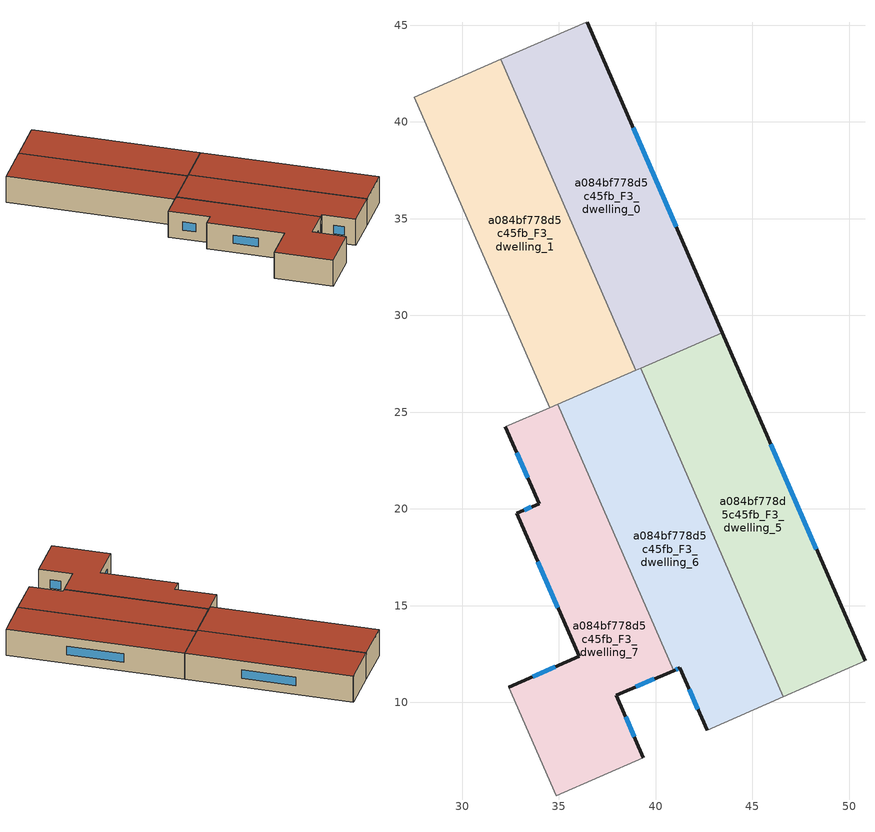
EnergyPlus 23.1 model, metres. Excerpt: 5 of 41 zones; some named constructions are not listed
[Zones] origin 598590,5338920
a084bf778d5c45fb_F3_dwelling_0
 floor to a084bf778d5c45fb_F2_dwelling_0 (EU_floor_Construction): 36.47,45.16 43.45,29.11 38.99,27.17 32.01,43.23 36.41,45.15 z9
 wall outside (EU_wall_Construction): 43.45,29.11 36.47,45.16 z9:12
 wall to a084bf778d5c45fb_F3_dwelling_1 (EU_wall_Construction): 32.01,43.23 38.99,27.17 z9:12
 wall adiabatic (EU_wall_Construction): 36.47,45.16 36.41,45.15 32.01,43.23 z9:12
 wall to a084bf778d5c45fb_F3_dwelling_5 (EU_wall_Construction): 39.23,27.28 43.45,29.11 z9:12
 wall to a084bf778d5c45fb_F3_dwelling_6 (EU_wall_Construction): 38.99,27.17 39.23,27.28 z9:12
 window (EU_Window_Construction): 41.08,34.57 38.85,39.7 z10.02:10.98
 roof outside (EU_roof_Construction): 43.45,29.11 36.47,45.16 36.41,45.15 32.01,43.23 38.99,27.17 z12
a084bf778d5c45fb_F3_dwelling_1
 floor to a084bf778d5c45fb_F2_dwelling_1 (EU_floor_Construction): 32.01,43.23 38.99,27.17 34.52,25.23 27.55,41.28 z9
 wall to a084bf778d5c45fb_F3_dwelling_2 (EU_wall_Construction): 27.55,41.28 34.52,25.23 z9:12
 wall adiabatic (EU_wall_Construction): 32.01,43.23 27.55,41.28 z9:12
 wall to a084bf778d5c45fb_F3_dwelling_6 (EU_wall_Construction): 34.95,25.42 38.99,27.17 z9:12
 wall to a084bf778d5c45fb_F3_dwelling_7 (EU_wall_Construction): 34.52,25.23 34.95,25.42 z9:12
 roof outside (EU_roof_Construction): 38.99,27.17 32.01,43.23 27.55,41.28 34.52,25.23 z12
a084bf778d5c45fb_F3_dwelling_5
 floor to a084bf778d5c45fb_F2_dwelling_5 (EU_floor_Construction): 43.45,29.11 50.83,12.15 46.61,10.29 39.23,27.28 z9
 wall outside (EU_wall_Construction): 50.83,12.15 43.45,29.11 z9:12
 wall to a084bf778d5c45fb_F3_dwelling_6 (EU_wall_Construction): 39.23,27.28 46.61,10.29 z9:12
 wall adiabatic (EU_wall_Construction): 46.61,10.29 50.83,12.15 z9:12
 window (EU_Window_Construction): 48.32,17.92 45.96,23.34 z10.02:10.98
 roof outside (EU_roof_Construction): 50.83,12.15 43.45,29.11 39.23,27.28 46.61,10.29 z12
a084bf778d5c45fb_F3_dwelling_6
 floor to a084bf778d5c45fb_F2_dwelling_6 (EU_floor_Construction): 39.23,27.28 46.61,10.29 42.67,8.56 41.27,11.79 40.94,11.65 34.95,25.42 z9
 wall outside (EU_wall_Construction): 40.94,11.65 41.27,11.79 42.67,8.56 z9:12
 wall to a084bf778d5c45fb_F3_dwelling_7 (EU_wall_Construction): 34.95,25.42 40.94,11.65 z9:12
 wall adiabatic (EU_wall_Construction): 42.67,8.56 46.61,10.29 z9:12
 window (EU_Window_Construction): 41.74,10.69 42.19,9.66 / 41.05,11.7 41.15,11.74 z10.02:10.98
 roof outside (EU_roof_Construction): 46.61,10.29 39.23,27.28 34.95,25.42 40.94,11.65 41.27,11.79 42.67,8.56 z12
a084bf778d5c45fb_F3_dwelling_7
 floor to a084bf778d5c45fb_F2_dwelling_7 (EU_floor_Construction): 34.95,25.42 40.94,11.65 37.98,10.37 39.38,7.13 34.86,5.17 32.42,10.79 36.06,12.38 32.83,19.77 33.98,20.27 32.25,24.24 z9
 wall outside (EU_wall_Construction): 32.25,24.24 33.98,20.27 32.83,19.77 36.06,12.38 32.42,10.79 / 39.38,7.13 37.98,10.37 40.94,11.65 z9:12
 wall adiabatic (EU_wall_Construction): 34.86,5.17 39.38,7.13 z9:12
 wall to a084bf778d5c45fb_F3_dwelling_8 (EU_wall_Construction): 32.42,10.79 34.86,5.17 z9:12
 wall to a084bf778d5c45fb_F3_dwelling_2 (EU_wall_Construction): 34.52,25.23 32.25,24.24 z9:12
 window (EU_Window_Construction): 32.84,22.89 33.39,21.62 / 38.99,10.8 39.93,11.21 / 38.9,8.23 38.45,9.26 / 34.82,11.84 33.66,11.33 / 33.93,17.26 34.96,14.9 / 33.59,20.1 33.22,19.94 z10.02:10.98
 roof outside (EU_roof_Construction): 39.38,7.13 37.98,10.37 40.94,11.65 34.95,25.42 32.25,24.24 33.98,20.27 32.83,19.77 36.06,12.38 32.42,10.79 34.86,5.17 z12
[SCHEDULE:FILE] Column Number=1; Rows to Skip at Top=0; Number of Hours of Data=8760; Column Separator=Comma; Interpolate to Timestep=No; Minutes per Item=60; Adjust Schedule for Daylight Savings=Yes
Name | File
EU_Step8_GainSchedule_a084bf778d5c45fb_F1_dwelling_2_f000 | ../../schedules/a084bf778d5c45fb/a084bf778d5c45fb_F1_dwelling_2_f000_gain.csv
EU_Step8_GainSchedule_a084bf778d5c45fb_F1_dwelling_3_f000 | ../../schedules/a084bf778d5c45fb/a084bf778d5c45fb_F1_dwelling_3_f000_gain.csv
EU_Step8_GainSchedule_a084bf778d5c45fb_F1_dwelling_4_f000 | ../../schedules/a084bf778d5c45fb/a084bf778d5c45fb_F1_dwelling_4_f000_gain.csv
EU_Step8_GainSchedule_a084bf778d5c45fb_F1_dwelling_5_f000 | ../../schedules/a084bf778d5c45fb/a084bf778d5c45fb_F1_dwelling_5_f000_gain.csv
EU_Step8_GainSchedule_a084bf778d5c45fb_F1_dwelling_6_f000 | ../../schedules/a084bf778d5c45fb/a084bf778d5c45fb_F1_dwelling_6_f000_gain.csv
EU_Step8_GainSchedule_a084bf778d5c45fb_F1_dwelling_7_f000 | ../../schedules/a084bf778d5c45fb/a084bf778d5c45fb_F1_dwelling_7_f000_gain.csv
EU_Step8_GainSchedule_a084bf778d5c45fb_F1_dwelling_8_f000 | ../../schedules/a084bf778d5c45fb/a084bf778d5c45fb_F1_dwelling_8_f000_gain.csv
EU_Step8_GainSchedule_a084bf778d5c45fb_F1_dwelling_9_f000 | ../../schedules/a084bf778d5c45fb/a084bf778d5c45fb_F1_dwelling_9_f000_gain.csv
EU_Step8_GainSchedule_a084bf778d5c45fb_F2_dwelling_0_f000 | ../../schedules/a084bf778d5c45fb/a084bf778d5c45fb_F2_dwelling_0_f000_gain.csv
EU_Step8_GainSchedule_a084bf778d5c45fb_F2_dwelling_1_f000 | ../../schedules/a084bf778d5c45fb/a084bf778d5c45fb_F2_dwelling_1_f000_gain.csv
EU_Step8_GainSchedule_a084bf778d5c45fb_F2_dwelling_2_f000 | ../../schedules/a084bf778d5c45fb/a084bf778d5c45fb_F2_dwelling_2_f000_gain.csv
EU_Step8_GainSchedule_a084bf778d5c45fb_F2_dwelling_3_f000 | ../../schedules/a084bf778d5c45fb/a084bf778d5c45fb_F2_dwelling_3_f000_gain.csv
EU_Step8_GainSchedule_a084bf778d5c45fb_F2_dwelling_4_f000 | ../../schedules/a084bf778d5c45fb/a084bf778d5c45fb_F2_dwelling_4_f000_gain.csv
EU_Step8_GainSchedule_a084bf778d5c45fb_F2_dwelling_5_f000 | ../../schedules/a084bf778d5c45fb/a084bf778d5c45fb_F2_dwelling_5_f000_gain.csv
EU_Step8_GainSchedule_a084bf778d5c45fb_F2_dwelling_6_f000 | ../../schedules/a084bf778d5c45fb/a084bf778d5c45fb_F2_dwelling_6_f000_gain.csv
EU_Step8_GainSchedule_a084bf778d5c45fb_F2_dwelling_7_f000 | ../../schedules/a084bf778d5c45fb/a084bf778d5c45fb_F2_dwelling_7_f000_gain.csv
EU_Step8_GainSchedule_a084bf778d5c45fb_F2_dwelling_8_f000 | ../../schedules/a084bf778d5c45fb/a084bf778d5c45fb_F2_dwelling_8_f000_gain.csv
EU_Step8_GainSchedule_a084bf778d5c45fb_F2_dwelling_9_f000 | ../../schedules/a084bf778d5c45fb/a084bf778d5c45fb_F2_dwelling_9_f000_gain.csv
